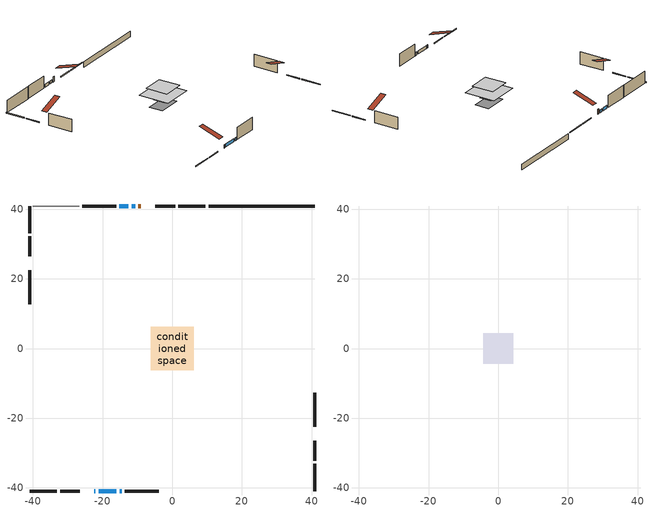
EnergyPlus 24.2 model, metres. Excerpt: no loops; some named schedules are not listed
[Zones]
conditioned space
 floor othersidecoefficients (Floor1 construction): -2.36,-2.36 -2.36,2.36 2.36,2.36 2.36,-2.36 z0.91
 floor adiabatic (AdiabaticFloorConstruction): -6.19,-6.19 -6.19,6.19 6.19,6.19 6.19,-6.19 z3.35
 floor foundation (Slab1 construction): -4.78,-2.84 -4.78,2.84 4.78,2.84 4.78,-2.84 z-1.22
 wall outside (RimJoist1 construction): 9.52,40.92 1.74,40.92 / -40.92,-40.92 -33.15,-40.92 / -40.92,40.92 -40.92,33.15 / 40.92,-40.92 40.92,-33.15 z0.91:1.21
 wall outside (RimJoist2 construction): 0.81,40.92 -4.9,40.92 / -32.22,-40.92 -26.51,-40.92 / -40.92,32.22 -40.92,26.51 / 40.92,-32.22 40.92,-26.51 z0.91:1.21
 wall outside (AdiabaticWallConstruction 1): -9,40.92 -9.69,40.92 z0.91:2.94
 wall outside (AdiabaticWallConstruction): -22.4,-40.92 -22.08,-40.92 / -10.62,40.92 -11.68,40.92 / -21.16,-40.92 -16.07,-40.92 / -12.61,40.92 -15.15,40.92 / -15.15,-40.92 -14.51,-40.92 z0.91:2.13
 wall outside (Wall1 construction): -16.08,40.92 -25.78,40.92 / -13.58,-40.92 -3.88,-40.92 / -40.92,22.4 -40.92,12.7 / 40.92,-22.4 40.92,-12.7 z0.91:5.79
 wall foundation (FoundationWall1 construction): 40.92,40.92 10.44,40.92 z-1.22:0.91
 wall adiabatic (Wall3 construction): -26.71,40.92 -39.99,40.92 z0.91:5.79
 window (WindowConstruction 4): -22.4,-40.92 -22.08,-40.92 z0.91:2.13
 window (WindowConstruction): -10.62,40.92 -11.68,40.92 z0.91:2.13
 window (WindowConstruction 1): -21.16,-40.92 -16.07,-40.92 z0.91:2.13
 window (WindowConstruction 2): -12.61,40.92 -15.15,40.92 z0.91:2.13
 window (WindowConstruction 3): -15.14,-40.92 -14.51,-40.92 z0.91:2.13
 door (Door): -9,40.92 -9.69,40.92 z0.91:2.94
 ceiling adiabatic (AdiabaticFloorConstruction): 6.19,-6.19 6.19,6.19 -6.19,6.19 -6.19,-6.19 z3.35
attic - vented
 floor to conditioned space (Floor2 construction Reversed): -4.37,-4.37 -4.37,4.37 4.37,4.37 4.37,-4.37 z5.79
 roof outside (Roof1 construction): -8.08,40.92,5.79 -8.08,32.4,8.63 -5.83,32.4,8.63 -5.83,40.92,5.79; -23.33,-40.92,5.79 -23.33,-32.4,8.63 -25.58,-32.4,8.63 -25.58,-40.92,5.79; -40.92,23.33,5.79 -32.4,23.33,8.63 -32.4,25.58,8.63 -40.92,25.58,5.79; 40.92,-23.33,5.79 32.4,-23.33,8.63 32.4,-25.58,8.63 40.92,-25.58,5.79
[Building]
Building 1: Terrain=Suburbs
[Site:Location]
Toronto City Centre_ON: Latitude {deg}=43.63; Longitude {deg}=-79.39; Time Zone {hr}=-5; Elevation {m}=77; Keep Site Location Information=Yes
[Site:GroundTemperature:Shallow]
5.01852, 3.26908, 3.12898, 3.95918, 7.29196, 10.6092, 13.4851, 15.3069, 15.4617, 13.9799, 11.1774, 7.9619
[Site:WaterMainsTemperature]
Calculation Method=Schedule; Temperature Schedule=mains temperature schedule
[Material] Roughness=Rough; Thermal Absorptance=0.9
Name | Thickness {m} | Conductivity {W/m-K} | Density {kg/m3} | Specific Heat {J/kg-K} | Solar Absorptance | Visible Absorptance
asphalt or fiberglass shingles | 0.00635 | 0.162714 | 1121.4 | 1465.45 | 0.4 | 0.4
ceiling loosefill ins | 0.169333 | 0.0480833 | 16.02 | 1046.75 | 0.7 | 0.7
ceiling stud and cavity | 0.1397 | 0.212699 | 65.682 | 1177.47 | 0.7 | 0.7
concrete 4.0 in. | 0.1016 | 1.803125 | 2242.8 | 837.4 | 0.7 | 0.7
concrete 8.0 in. | 0.2032 | 1.803125 | 2242.8 | 837.4 | 0.7 | 0.7
door material | 0.04445 | 0.053851 | 512.64 | 1214.23 | 0.7 | 0.7
exterior vertical ins | 0.0457286 | 0.029427 | 32.04 | 1214.23 | 0.7 | 0.7
floor covering | 0.0127 | 0.0433444 | 54.468 | 1339.84 | 0.6 | 0.6
floor rigid ins; rim joist rigid ins | 0.051816 | 0.029427 | 32.04 | 1214.23 | 0.7 | 0.7
floor rigid ins 1; wall rigid ins | 0.512978 | 0.029427 | 32.04 | 1214.23 | 0.7 | 0.7
floor stud and cavity | 0.1397 | 0.0967652 | 92.3553 | 1139.71 | 0.7 | 0.7
floor stud and cavity 1 | 0.1397 | 1.75129 | 37.0049 | 1207.88 | 0.7 | 0.7
furniture material conditioned space 1 | 0.1524 | 0.115458 | 640.8 | 1214.23 | 0.6 | 0.6
gypsum board | 0.0127 | 0.160291 | 801 | 837.4 | 0.6 | 0.6
gypsum board 1 | 0.0127 | 0.160291 | 801 | 837.4 | 0.7 | 0.7
osb sheathing 0.5 in. | 0.0127 | 0.115458 | 512.64 | 1214.23 | 0.7 | 0.7
osb sheathing 0.5 in. 1 | 0.0127 | 0.115458 | 512.64 | 1214.23 | 0.4 | 0.4
osb sheathing 0.75 in. | 0.01905 | 0.115458 | 512.64 | 1214.23 | 0.7 | 0.7
osb sheathing 2.0 in. | 0.0508 | 0.115458 | 512.64 | 1214.23 | 0.7 | 0.7
rim joist stud and cavity | 0.0508 | 0.0451784 | 125.044 | 1163.47 | 0.6 | 0.6
rim joist stud and cavity 1 | 0.0508 | 0.040317 | 125.044 | 1163.47 | 0.6 | 0.6
wall stud and cavity | 0.1397 | 0.0810402 | 139.0536 | 1170.24 | 0.7 | 0.7
wall stud and cavity 1 | 0.1397 | 0.074041 | 139.0536 | 1170.24 | 0.7 | 0.7
wall stud and cavity 2 | 0.0889 | 0.380278 | 52.3479 | 1209.89 | 0.7 | 0.7
wall stud and cavity 3 | 0.0889 | 0.391764 | 83.0341 | 1211.67 | 0.7 | 0.7
wood siding | 0.0254 | 0.102417 | 544.68 | 1172.36 | 0.4 | 0.4
wood siding 1; wood siding 2; wood siding 3 | 0.0254 | 0.102417 | 544.68 | 1172.36 | 0.7 | 0.7
[WindowMaterial:SimpleGlazingSystem]
Name | U-Factor {W/m2-K} | Solar Heat Gain Coefficient
WindowMaterial | 2.38249 | 0.52
WindowMaterial 1 | 2.14401 | 0.6
WindowMaterial 2 | 2.21896 | 0.58
WindowMaterial 3 | 2.37511 | 0.51
WindowMaterial 4 | 6.83007 | 0.72
[Construction]
AdiabaticFloorConstruction: floor stud and cavity 1, floor rigid ins 1, osb sheathing 0.75 in., floor covering
AdiabaticWallConstruction: wood siding 2, wall rigid ins, wall stud and cavity 2, gypsum board
AdiabaticWallConstruction 1: wood siding 3, wall rigid ins, wall stud and cavity 2, gypsum board
Door: door material
Floor1 construction: floor stud and cavity, floor rigid ins, osb sheathing 0.75 in., floor covering
Floor2 construction Reversed: gypsum board, ceiling stud and cavity, ceiling loosefill ins
FoundationWall1 construction: concrete 8.0 in., gypsum board 1
furniture construction conditioned space 1: furniture material conditioned space 1
PartitionWallConstruction: gypsum board, wall stud and cavity 3, gypsum board
RimJoist1 construction: wood siding 1, osb sheathing 2.0 in., rim joist stud and cavity
RimJoist2 construction: wood siding 1, rim joist rigid ins, osb sheathing 2.0 in., rim joist stud and cavity 1
Roof1 construction: asphalt or fiberglass shingles
Slab1 construction: concrete 4.0 in.
Wall1 construction: wood siding, osb sheathing 0.5 in., wall stud and cavity, gypsum board
Wall3 construction: osb sheathing 0.5 in. 1, wall stud and cavity 1, gypsum board
WindowConstruction: WindowMaterial
WindowConstruction 1: WindowMaterial 1
WindowConstruction 2: WindowMaterial 2
WindowConstruction 3: WindowMaterial 3
WindowConstruction 4: WindowMaterial 4
[Zone] Multiplier=1; Part of Total Floor Area=Yes
Name | Volume {m3}
attic - vented | 35.2993
conditioned space | 521
[Space]
Name | Zone | Volume {m3}
attic - vented 1 | attic - vented | 35.2993
conditioned space 1 | conditioned space | 521
[ZoneInfiltration:EffectiveLeakageArea]
infil attic - vented 1: Zone or Space=attic - vented 1; Schedule=Always On Discrete; Effective Air Leakage Area {cm2}=3223.16; Stack Coefficient=0.000197531; Wind Coefficient=9.49594e-06
[ZoneMixing]
whole house fan mix: Zone or Space=attic - vented; Schedule=Always On Continuous; Design Flow Rate Calculation Method=Flow/Zone; Design Flow Rate {m3/s}=0; Source Zone or Space=conditioned space
[SurfaceProperty:OtherSideCoefficients]
other non-freezing space: Combined Convective/Radiative Film Coefficient {W/m2-K}=8.35; Constant Temperature Coefficient=1; External Dry-Bulb Temperature Coefficient=0; Ground Temperature Coefficient=0; Wind Speed Coefficient=0; Zone Air Temperature Coefficient=0; Constant Temperature Schedule=other non-freezing space; Previous Other Side Temperature Coefficient=0
[SurfaceProperty:ExposedFoundationPerimeter]
Slab1: Exposed Perimeter Calculation Method=TotalExposedPerimeter; Total Exposed Perimeter {m}=30.478
[InternalMass] Zone or ZoneList=conditioned space; Space or SpaceList=conditioned space 1
Name | Construction | Surface Area {m2}
furniture mass conditioned space 1 | furniture construction conditioned space 1 | 91.864
partition wall mass | PartitionWallConstruction | 229.66
[Lights]
interior lighting: Zone or ZoneList or Space or SpaceList=conditioned space 1; Schedule=interior lighting schedule; Design Level Calculation Method=LightingLevel; Lighting Level {W}=343.2; Return Air Fraction=0; Fraction Radiant=0.6; Fraction Visible=0.2; Fraction Replaceable=1
[People]
occupants: Zone or ZoneList or Space or SpaceList=conditioned space 1; Number of People Schedule=occupants schedule; Number of People Calculation Method=People; Number of People=3; Fraction Radiant=0.314171; Sensible Heat Fraction=0.56303; Activity Level Schedule=occupants activity schedule; Carbon Dioxide Generation Rate {m3/s-W}=0; Enable ASHRAE 55 Comfort Warnings=No; Mean Radiant Temperature Calculation Type=EnclosureAveraged
[ElectricEquipment] Zone or ZoneList or Space or SpaceList=conditioned space 1; Design Level Calculation Method=EquipmentLevel
Name | Schedule | Design Level {W} | Fraction Latent | Fraction Radiant | Fraction Lost
clothes dryer | clothes dryer schedule | 140.772 | 0.015 | 0.081 | 0.85
clothes washer | clothes washer schedule | 32.1985 | 0.03 | 0.162 | 0.7
cooking range | cooking range schedule | 208.969 | 0.08 | 0.432 | 0.2
dishwasher | dishwasher schedule | 66.8632 | 0.3 | 0.18 | 0.4
fridge | fridge schedule | 72.9452 | 0 | 0.6 | 0
mech vent bath fan 0 | mech vent bath fan 0 schedule | 50.2 | 0 | 0 | 1
mech vent house fan | mech vent house fan schedule | 0 | 0 | 0 | 1
mech vent house fan cfis | mech vent house fan cfis schedule | 0 | 0 | 0 | 0
mech vent range fan 0 | mech vent range fan 0 schedule | 57 | 0 | 0 | 1
misc plug loads | misc plug loads schedule | 494.7 | 0.045 | 0.513 | 0.1
whole house fan | Always On Discrete | 0 | 0 | 0 | 1
[OtherEquipment] Zone or ZoneList or Space or SpaceList=conditioned space 1; Design Level Calculation Method=EquipmentLevel
Name | Fuel Type | Schedule | Design Level {W} | Fraction Latent | Fraction Radiant | Fraction Lost
clothes dryer 1 | Electricity | clothes dryer schedule | 0 | 0.015 | 0.081 | 0.85
cooking range 1 | Electricity | cooking range schedule | 0 | 0.08 | 0.432 | 0.2
general water use latent | None | general water use schedule | 59.3978 | 1 | 0 | 0
general water use sensible | None | general water use schedule | -58.539 | 0 | 0.6 | 0
mech vent house fan latent load | None | Always On Discrete | 0 | 1 | 0 | 0
mech vent house fan sensible load | None | Always On Discrete | 0 | 0 | 0 | 0
water heater energy adjustment1 | NaturalGas | Always On Discrete | 0.01 | 0 | 0 | 1
[ZoneInfiltration:DesignFlowRate] Zone or ZoneList or Space or SpaceList=conditioned space 1; Schedule=Always On Discrete; Design Flow Rate Calculation Method=Flow/Zone; Design Flow Rate {m3/s}=0
infil flow; natural vent flow; whole house fan flow
[AvailabilityManager:Scheduled]
central ac and furnace airloop Availability Manager: Schedule=Always On Discrete
[Foundation:Kiva]
Foundation Kiva 1: Initial Indoor Air Temperature {C}=18; Wall Height Above Grade {m}=0.910011; Wall Depth Below Slab {m}=0.2032; Custom Block Material Name 1=exterior vertical ins; Custom Block Depth 1 {m}=2.13; Custom Block X Position 1 {m}=0.2159; Custom Block Z Position 1 {m}=0
[Foundation:Kiva:Settings]
Soil Conductivity {W/m-K}=0.849921; Soil Density {kg/m3}=1842.3; Soil Specific Heat {J/kg-K}=418.7; Ground Solar Absorptivity=0.9; Ground Thermal Absorptivity=0.9; Ground Surface Roughness {m}=0.03; Far-Field Width {m}=40; Deep-Ground Boundary Condition=ZeroFlux; Deep-Ground Depth {m}=40; Minimum Cell Dimension {m}=0.2; Maximum Cell Growth Coefficient=3; Simulation Timestep=Timestep
[Exterior:Lights]
exterior lighting: Schedule=exterior lighting schedule; Design Level {W}=75.6
[EnergyManagementSystem:GlobalVariable]
central_ac_and_furnace_airloop_Fan_RTF
infil_program_Qfan
infil_program_Qinf
natural_vent_program_Qnv
natural_vent_program_Qwhf
[EnergyManagementSystem:Sensor]
Name | Output:Variable or Output:Meter Index Key | Output:Variable or Output:Meter
airflow_gain | infil flow | Infiltration Sensible Heat Gain Energy
airflow_gain_1 | natural vent flow | Infiltration Sensible Heat Gain Energy
airflow_gain_2 | whole house fan flow | Infiltration Sensible Heat Gain Energy
airflow_loss | infil flow | Infiltration Sensible Heat Loss Energy
airflow_loss_1 | natural vent flow | Infiltration Sensible Heat Loss Energy
airflow_loss_2 | whole house fan flow | Infiltration Sensible Heat Loss Energy
clg_load_cond |  | Cooling:EnergyTransfer:Zone:CONDITIONED SPACE
clg_sp_s; clg_sp_s_1 | cooling setpoint | Schedule Value
clothes_dryer_exhaust_0_sch_s | clothes dryer exhaust 0 schedule | Schedule Value
cool_season | cooling season schedule | Schedule Value
htg_load_cond |  | Heating:EnergyTransfer:Zone:CONDITIONED SPACE
htg_sp_s; htg_sp_s_1 | heating setpoint | Schedule Value
ig_ee_conv | clothes dryer | Electric Equipment Convective Heating Energy
ig_ee_conv_2 | cooking range | Electric Equipment Convective Heating Energy
ig_ee_conv_4 | fridge | Electric Equipment Convective Heating Energy
ig_ee_conv_5 | misc plug loads | Electric Equipment Convective Heating Energy
ig_ee_conv_6 | whole house fan | Electric Equipment Convective Heating Energy
ig_ee_rad | clothes dryer | Electric Equipment Radiant Heating Energy
ig_ee_rad_2 | cooking range | Electric Equipment Radiant Heating Energy
ig_ee_rad_4 | fridge | Electric Equipment Radiant Heating Energy
ig_ee_rad_5 | misc plug loads | Electric Equipment Radiant Heating Energy
ig_ee_rad_6 | whole house fan | Electric Equipment Radiant Heating Energy
ig_lgt_conv | interior lighting | Lights Convective Heating Energy
ig_lgt_rad | interior lighting | Lights Radiant Heating Energy
ig_lgt_vis | interior lighting | Lights Visible Radiation Heating Energy
ig_oe_conv | clothes dryer 1 | Other Equipment Convective Heating Energy
ig_oe_conv_1 | cooking range 1 | Other Equipment Convective Heating Energy
ig_oe_conv_2 | general water use latent | Other Equipment Convective Heating Energy
ig_oe_conv_3 | general water use sensible | Other Equipment Convective Heating Energy
ig_oe_conv_4 | water heater energy adjustment1 | Other Equipment Convective Heating Energy
ig_oe_rad | clothes dryer 1 | Other Equipment Radiant Heating Energy
ig_oe_rad_1 | cooking range 1 | Other Equipment Radiant Heating Energy
ig_oe_rad_2 | general water use latent | Other Equipment Radiant Heating Energy
ig_oe_rad_3 | general water use sensible | Other Equipment Radiant Heating Energy
ig_oe_rad_4 | water heater energy adjustment1 | Other Equipment Radiant Heating Energy
ig_ppl_conv | occupants | People Convective Heating Energy
ig_ppl_rad | occupants | People Radiant Heating Energy
im_conv | furniture mass conditioned space 1 | Surface Inside Face Convection Heat Gain Energy
im_conv_1 | partition wall mass | Surface Inside Face Convection Heat Gain Energy
im_ig | furniture mass conditioned space 1 | Surface Inside Face Internal Gains Radiation Heat Gain Energy
im_ig_1 | partition wall mass | Surface Inside Face Internal Gains Radiation Heat Gain Energy
im_lgt | furniture mass conditioned space 1 | Surface Inside Face Lights Radiation Heat Gain Energy
im_lgt_1 | partition wall mass | Surface Inside Face Lights Radiation Heat Gain Energy
im_sol | furniture mass conditioned space 1 | Surface Inside Face Solar Radiation Heat Gain Energy
im_sol_1 | partition wall mass | Surface Inside Face Solar Radiation Heat Gain Energy
im_surf | furniture mass conditioned space 1 | Surface Inside Face Net Surface Thermal Radiation Heat Gain Energy
im_surf_1 | partition wall mass | Surface Inside Face Net Surface Thermal Radiation Heat Gain Energy
mech_vent_bath_fan_0_sch_s | mech vent bath fan 0 schedule | Schedule Value
mech_vent_range_fan_0_sch_s | mech vent range fan 0 schedule | Schedule Value
mv_conv | mech vent bath fan 0 | Electric Equipment Convective Heating Energy
mv_conv_1 | mech vent house fan | Electric Equipment Convective Heating Energy
mv_conv_2 | mech vent house fan cfis | Electric Equipment Convective Heating Energy
mv_conv_3 | mech vent range fan 0 | Electric Equipment Convective Heating Energy
mv_conv_4 | mech vent house fan latent load | Other Equipment Convective Heating Energy
mv_conv_5 | mech vent house fan sensible load | Other Equipment Convective Heating Energy
mv_rad | mech vent bath fan 0 | Electric Equipment Radiant Heating Energy
mv_rad_1 | mech vent house fan | Electric Equipment Radiant Heating Energy
mv_rad_2 | mech vent house fan cfis | Electric Equipment Radiant Heating Energy
mv_rad_3 | mech vent range fan 0 | Electric Equipment Radiant Heating Energy
mv_rad_4 | mech vent house fan latent load | Other Equipment Radiant Heating Energy
mv_rad_5 | mech vent house fan sensible load | Other Equipment Radiant Heating Energy
natural_vent_s | natural vent schedule | Schedule Value
oa_temp |  | Site Outdoor Air Drybulb Temperature
out_pb_s |  | Site Outdoor Air Barometric Pressure
out_wt_s |  | Site Outdoor Air Humidity Ratio
site_vw_s |  | Site Wind Speed
ss_back_out | Window1 | Surface Window Shortwave from Zone Back Out Window Heat Transfer Rate
ss_back_out_1 | Window2 | Surface Window Shortwave from Zone Back Out Window Heat Transfer Rate
ss_back_out_2 | Window3 | Surface Window Shortwave from Zone Back Out Window Heat Transfer Rate
ss_back_out_3 | Window5 | Surface Window Shortwave from Zone Back Out Window Heat Transfer Rate
ss_back_out_4 | Window6 | Surface Window Shortwave from Zone Back Out Window Heat Transfer Rate
ss_conv | Door1 | Surface Inside Face Convection Heat Gain Energy
ss_conv_1 | Window1 | Surface Inside Face Convection Heat Gain Energy
ss_conv_2 | Window2 | Surface Inside Face Convection Heat Gain Energy
ss_conv_3 | Window3 | Surface Inside Face Convection Heat Gain Energy
ss_conv_4 | Window5 | Surface Inside Face Convection Heat Gain Energy
ss_conv_5 | Window6 | Surface Inside Face Convection Heat Gain Energy
ss_ig | Door1 | Surface Inside Face Internal Gains Radiation Heat Gain Energy
ss_ig_1 | Window1 | Surface Inside Face Internal Gains Radiation Heat Gain Energy
ss_ig_2 | Window2 | Surface Inside Face Internal Gains Radiation Heat Gain Energy
ss_ig_3 | Window3 | Surface Inside Face Internal Gains Radiation Heat Gain Energy
ss_ig_4 | Window5 | Surface Inside Face Internal Gains Radiation Heat Gain Energy
ss_ig_5 | Window6 | Surface Inside Face Internal Gains Radiation Heat Gain Energy
ss_lgt | Door1 | Surface Inside Face Lights Radiation Heat Gain Energy
ss_sol | Door1 | Surface Inside Face Solar Radiation Heat Gain Energy
ss_surf | Door1 | Surface Inside Face Net Surface Thermal Radiation Heat Gain Energy
ss_surf_1 | Window1 | Surface Inside Face Net Surface Thermal Radiation Heat Gain Energy
ss_surf_2 | Window2 | Surface Inside Face Net Surface Thermal Radiation Heat Gain Energy
ss_surf_3 | Window3 | Surface Inside Face Net Surface Thermal Radiation Heat Gain Energy
ss_surf_4 | Window5 | Surface Inside Face Net Surface Thermal Radiation Heat Gain Energy
ss_surf_5 | Window6 | Surface Inside Face Net Surface Thermal Radiation Heat Gain Energy
ss_trans_in | Window1 | Surface Window Transmitted Solar Radiation Rate
ss_trans_in_1 | Window2 | Surface Window Transmitted Solar Radiation Rate
ss_trans_in_2 | Window3 | Surface Window Transmitted Solar Radiation Rate
ss_trans_in_3 | Window5 | Surface Window Transmitted Solar Radiation Rate
ss_trans_in_4 | Window6 | Surface Window Transmitted Solar Radiation Rate
ss_trans_out | Window1 | Surface Inside Face Initial Transmitted Diffuse Transmitted Out Window Solar Radiation Rate
ss_trans_out_1 | Window2 | Surface Inside Face Initial Transmitted Diffuse Transmitted Out Window Solar Radiation Rate
ss_trans_out_2 | Window3 | Surface Inside Face Initial Transmitted Diffuse Transmitted Out Window Solar Radiation Rate
ss_trans_out_3 | Window5 | Surface Inside Face Initial Transmitted Diffuse Transmitted Out Window Solar Radiation Rate
ss_trans_out_4 | Window6 | Surface Inside Face Initial Transmitted Diffuse Transmitted Out Window Solar Radiation Rate
s_conv | Floor1 | Surface Inside Face Convection Heat Gain Energy
s_conv_1 | Floor2 | Surface Inside Face Convection Heat Gain Energy
s_conv_10 | RimJoist2:180 | Surface Inside Face Convection Heat Gain Energy
s_conv_11 | RimJoist2:270 | Surface Inside Face Convection Heat Gain Energy
s_conv_12 | RimJoist2:90 | Surface Inside Face Convection Heat Gain Energy
s_conv_13 | Slab1 | Surface Inside Face Convection Heat Gain Energy
s_conv_14 | Wall1:0 | Surface Inside Face Convection Heat Gain Energy
s_conv_15 | Wall1:180 | Surface Inside Face Convection Heat Gain Energy
s_conv_16 | Wall1:270 | Surface Inside Face Convection Heat Gain Energy
s_conv_17 | Wall1:90 | Surface Inside Face Convection Heat Gain Energy
s_conv_18 | Wall3 | Surface Inside Face Convection Heat Gain Energy
s_conv_2 | FoundationWall1 | Surface Inside Face Convection Heat Gain Energy
s_conv_3 | inferred conditioned ceiling | Surface Inside Face Convection Heat Gain Energy
s_conv_4 | inferred conditioned floor | Surface Inside Face Convection Heat Gain Energy
s_conv_5 | RimJoist1:0 | Surface Inside Face Convection Heat Gain Energy
s_conv_6 | RimJoist1:180 | Surface Inside Face Convection Heat Gain Energy
s_conv_7 | RimJoist1:270 | Surface Inside Face Convection Heat Gain Energy
s_conv_8 | RimJoist1:90 | Surface Inside Face Convection Heat Gain Energy
s_conv_9 | RimJoist2:0 | Surface Inside Face Convection Heat Gain Energy
s_ig | Floor1 | Surface Inside Face Internal Gains Radiation Heat Gain Energy
s_ig_1 | Floor2 | Surface Inside Face Internal Gains Radiation Heat Gain Energy
s_ig_10 | RimJoist2:180 | Surface Inside Face Internal Gains Radiation Heat Gain Energy
s_ig_11 | RimJoist2:270 | Surface Inside Face Internal Gains Radiation Heat Gain Energy
s_ig_12 | RimJoist2:90 | Surface Inside Face Internal Gains Radiation Heat Gain Energy
s_ig_13 | Slab1 | Surface Inside Face Internal Gains Radiation Heat Gain Energy
s_ig_14 | Wall1:0 | Surface Inside Face Internal Gains Radiation Heat Gain Energy
s_ig_15 | Wall1:180 | Surface Inside Face Internal Gains Radiation Heat Gain Energy
s_ig_16 | Wall1:270 | Surface Inside Face Internal Gains Radiation Heat Gain Energy
s_ig_17 | Wall1:90 | Surface Inside Face Internal Gains Radiation Heat Gain Energy
s_ig_18 | Wall3 | Surface Inside Face Internal Gains Radiation Heat Gain Energy
s_ig_2 | FoundationWall1 | Surface Inside Face Internal Gains Radiation Heat Gain Energy
s_ig_3 | inferred conditioned ceiling | Surface Inside Face Internal Gains Radiation Heat Gain Energy
s_ig_4 | inferred conditioned floor | Surface Inside Face Internal Gains Radiation Heat Gain Energy
s_ig_5 | RimJoist1:0 | Surface Inside Face Internal Gains Radiation Heat Gain Energy
s_ig_6 | RimJoist1:180 | Surface Inside Face Internal Gains Radiation Heat Gain Energy
s_ig_7 | RimJoist1:270 | Surface Inside Face Internal Gains Radiation Heat Gain Energy
s_ig_8 | RimJoist1:90 | Surface Inside Face Internal Gains Radiation Heat Gain Energy
s_ig_9 | RimJoist2:0 | Surface Inside Face Internal Gains Radiation Heat Gain Energy
s_lgt | Floor1 | Surface Inside Face Lights Radiation Heat Gain Energy
s_lgt_1 | Floor2 | Surface Inside Face Lights Radiation Heat Gain Energy
s_lgt_10 | RimJoist2:180 | Surface Inside Face Lights Radiation Heat Gain Energy
s_lgt_11 | RimJoist2:270 | Surface Inside Face Lights Radiation Heat Gain Energy
s_lgt_12 | RimJoist2:90 | Surface Inside Face Lights Radiation Heat Gain Energy
s_lgt_13 | Slab1 | Surface Inside Face Lights Radiation Heat Gain Energy
s_lgt_14 | Wall1:0 | Surface Inside Face Lights Radiation Heat Gain Energy
s_lgt_15 | Wall1:180 | Surface Inside Face Lights Radiation Heat Gain Energy
s_lgt_16 | Wall1:270 | Surface Inside Face Lights Radiation Heat Gain Energy
s_lgt_17 | Wall1:90 | Surface Inside Face Lights Radiation Heat Gain Energy
s_lgt_18 | Wall3 | Surface Inside Face Lights Radiation Heat Gain Energy
s_lgt_2 | FoundationWall1 | Surface Inside Face Lights Radiation Heat Gain Energy
s_lgt_3 | inferred conditioned ceiling | Surface Inside Face Lights Radiation Heat Gain Energy
s_lgt_4 | inferred conditioned floor | Surface Inside Face Lights Radiation Heat Gain Energy
s_lgt_5 | RimJoist1:0 | Surface Inside Face Lights Radiation Heat Gain Energy
s_lgt_6 | RimJoist1:180 | Surface Inside Face Lights Radiation Heat Gain Energy
s_lgt_7 | RimJoist1:270 | Surface Inside Face Lights Radiation Heat Gain Energy
s_lgt_8 | RimJoist1:90 | Surface Inside Face Lights Radiation Heat Gain Energy
s_lgt_9 | RimJoist2:0 | Surface Inside Face Lights Radiation Heat Gain Energy
s_sol | Floor1 | Surface Inside Face Solar Radiation Heat Gain Energy
s_sol_1 | Floor2 | Surface Inside Face Solar Radiation Heat Gain Energy
s_sol_10 | RimJoist2:180 | Surface Inside Face Solar Radiation Heat Gain Energy
s_sol_11 | RimJoist2:270 | Surface Inside Face Solar Radiation Heat Gain Energy
s_sol_12 | RimJoist2:90 | Surface Inside Face Solar Radiation Heat Gain Energy
s_sol_13 | Slab1 | Surface Inside Face Solar Radiation Heat Gain Energy
s_sol_14 | Wall1:0 | Surface Inside Face Solar Radiation Heat Gain Energy
s_sol_15 | Wall1:180 | Surface Inside Face Solar Radiation Heat Gain Energy
s_sol_16 | Wall1:270 | Surface Inside Face Solar Radiation Heat Gain Energy
s_sol_17 | Wall1:90 | Surface Inside Face Solar Radiation Heat Gain Energy
s_sol_18 | Wall3 | Surface Inside Face Solar Radiation Heat Gain Energy
s_sol_2 | FoundationWall1 | Surface Inside Face Solar Radiation Heat Gain Energy
s_sol_3 | inferred conditioned ceiling | Surface Inside Face Solar Radiation Heat Gain Energy
s_sol_4 | inferred conditioned floor | Surface Inside Face Solar Radiation Heat Gain Energy
s_sol_5 | RimJoist1:0 | Surface Inside Face Solar Radiation Heat Gain Energy
s_sol_6 | RimJoist1:180 | Surface Inside Face Solar Radiation Heat Gain Energy
s_sol_7 | RimJoist1:270 | Surface Inside Face Solar Radiation Heat Gain Energy
s_sol_8 | RimJoist1:90 | Surface Inside Face Solar Radiation Heat Gain Energy
s_sol_9 | RimJoist2:0 | Surface Inside Face Solar Radiation Heat Gain Energy
s_surf | Floor1 | Surface Inside Face Net Surface Thermal Radiation Heat Gain Energy
s_surf_1 | Floor2 | Surface Inside Face Net Surface Thermal Radiation Heat Gain Energy
s_surf_10 | RimJoist2:180 | Surface Inside Face Net Surface Thermal Radiation Heat Gain Energy
